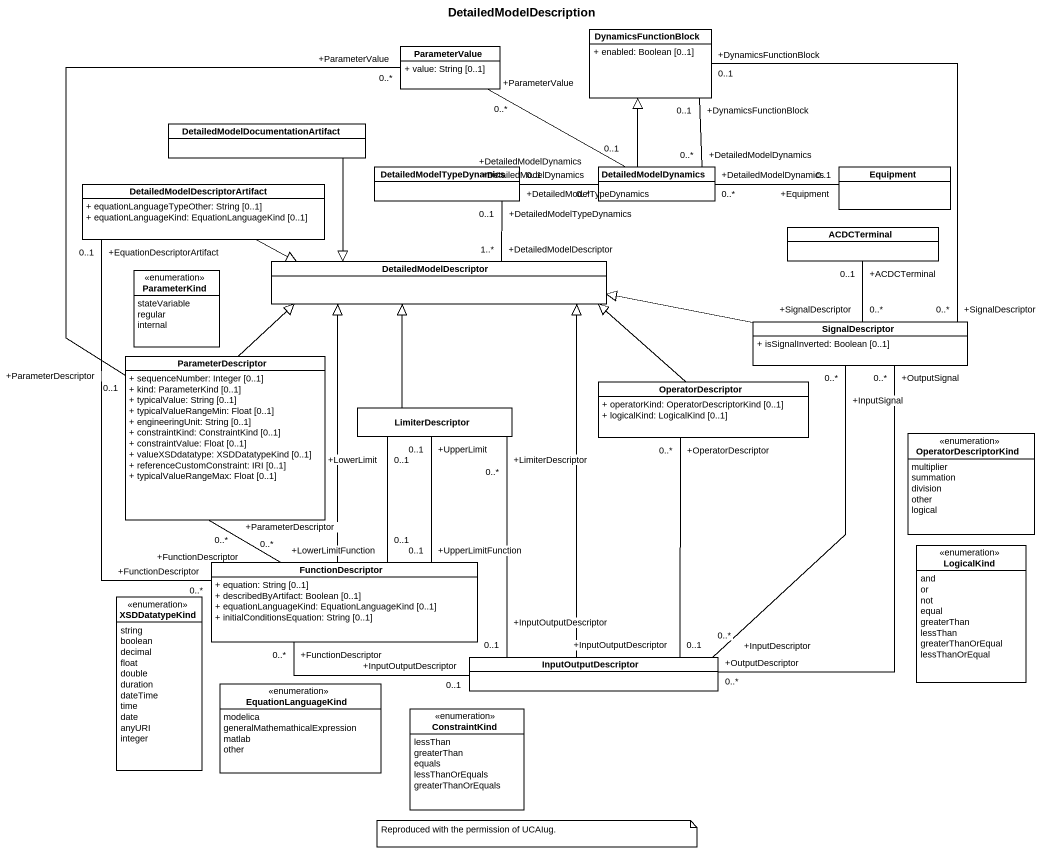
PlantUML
@startuml
title DetailedModelDescription
hide circle
hide empty members
skinparam classAttributeIconSize 0
class ParameterValue {
  + value: String [0..1]
}
class DynamicsFunctionBlock {
  + enabled: Boolean [0..1]
}
class "DetailedModelDocumentationArtifact" as DetailedModelDocumentationAr
class DetailedModelTypeDynamics
class DetailedModelDynamics
class Equipment
class "DetailedModelDescriptorArtifact" as DetailedModelDescriptorArtif {
  + equationLanguageTypeOther: String [0..1]
  + equationLanguageKind: EquationLanguageKind [0..1]
}
class ACDCTerminal
enum ParameterKind {
  stateVariable
  regular
  internal
}
class DetailedModelDescriptor
class SignalDescriptor {
  + isSignalInverted: Boolean [0..1]
}
class ParameterDescriptor {
  + sequenceNumber: Integer [0..1]
  + kind: ParameterKind [0..1]
  + typicalValue: String [0..1]
  + typicalValueRangeMin: Float [0..1]
  + engineeringUnit: String [0..1]
  + constraintKind: ConstraintKind [0..1]
  + constraintValue: Float [0..1]
  + valueXSDdatatype: XSDDatatypeKind [0..1]
  + referenceCustomConstraint: IRI [0..1]
  + typicalValueRangeMax: Float [0..1]
}
class LimiterDescriptor
class OperatorDescriptor {
  + operatorKind: OperatorDescriptorKind [0..1]
  + logicalKind: LogicalKind [0..1]
}
enum OperatorDescriptorKind {
  multiplier
  summation
  division
  other
  logical
}
class FunctionDescriptor {
  + equation: String [0..1]
  + describedByArtifact: Boolean [0..1]
  + equationLanguageKind: EquationLanguageKind [0..1]
  + initialConditionsEquation: String [0..1]
}
enum LogicalKind {
  and
  or
  not
  equal
  greaterThan
  lessThan
  greaterThanOrEqual
  lessThanOrEqual
}
enum XSDDatatypeKind {
  string
  boolean
  decimal
  float
  double
  duration
  dateTime
  time
  date
  anyURI
  integer
}
class InputOutputDescriptor
enum EquationLanguageKind {
  modelica
  generalMathemathicalExpression
  matlab
  other
}
enum ConstraintKind {
  lessThan
  greaterThan
  equals
  lessThanOrEquals
  greaterThanOrEquals
}
ParameterValue "+ParameterValue\n0..*" -right- "+DetailedModelDynamics\n0..1" DetailedModelDynamics
ParameterValue "+ParameterValue\n0..*" -- "+ParameterDescriptor\n0..1" ParameterDescriptor
DetailedModelDocumentationAr --|> DetailedModelDescriptor
DetailedModelTypeDynamics "+DetailedModelTypeDynamics\n0..1" -right- "+DetailedModelDynamics\n0..*" DetailedModelDynamics
DetailedModelDynamics "+DetailedModelDynamics\n0..*" -up- "+DynamicsFunctionBlock\n0..1" DynamicsFunctionBlock
DetailedModelDynamics -up-|> DynamicsFunctionBlock
DetailedModelDynamics "+DetailedModelDynamics\n0..*" -right- "+Equipment\n0..1" Equipment
DetailedModelDescriptorArtif -right-|> DetailedModelDescriptor
DetailedModelDescriptor "+DetailedModelDescriptor\n1..*" -up- "+DetailedModelTypeDynamics\n0..1" DetailedModelTypeDynamics
SignalDescriptor "+SignalDescriptor\n0..*" -up- "+DynamicsFunctionBlock\n0..1" DynamicsFunctionBlock
SignalDescriptor "+SignalDescriptor\n0..*" -up- "+ACDCTerminal\n0..1" ACDCTerminal
SignalDescriptor -left-|> DetailedModelDescriptor
ParameterDescriptor -up-|> DetailedModelDescriptor
LimiterDescriptor -up-|> DetailedModelDescriptor
LimiterDescriptor "+UpperLimit\n0..1" -- "+UpperLimitFunction\n0..1" FunctionDescriptor
LimiterDescriptor "+LowerLimit\n0..1" -- "+LowerLimitFunction\n0..1" FunctionDescriptor
LimiterDescriptor "+LimiterDescriptor\n0..*" -- "+InputOutputDescriptor\n0..1" InputOutputDescriptor
OperatorDescriptor -left-|> DetailedModelDescriptor
OperatorDescriptor "+OperatorDescriptor\n0..*" -- "+InputOutputDescriptor\n0..1" InputOutputDescriptor
FunctionDescriptor "+FunctionDescriptor\n0..*" -up- "+EquationDescriptorArtifact\n0..1" DetailedModelDescriptorArtif
FunctionDescriptor -up-|> DetailedModelDescriptor
FunctionDescriptor "+FunctionDescriptor\n0..*" -up- "+ParameterDescriptor\n0..*" ParameterDescriptor
FunctionDescriptor "+FunctionDescriptor\n0..*" -right- "+InputOutputDescriptor\n0..1" InputOutputDescriptor
InputOutputDescriptor -up-|> DetailedModelDescriptor
InputOutputDescriptor "+OutputDescriptor\n0..*" -up- "+OutputSignal\n0..*" SignalDescriptor
InputOutputDescriptor "+InputDescriptor\n0..*" -up- "+InputSignal\n0..*" SignalDescriptor
note as N1
  Reproduced with the permission of UCAIug.
end note
@enduml
